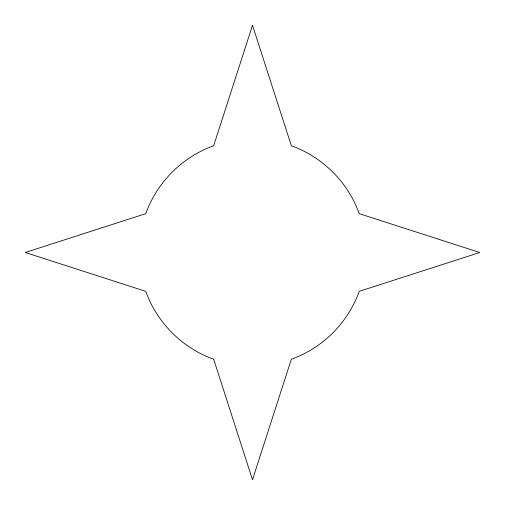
<?xml version="1.0" encoding="UTF-8"?>
<svg xmlns="http://www.w3.org/2000/svg" width="505" height="505" viewBox="0 0 505 505"><rect width="100%" height="100%" fill="white"/><g stroke="black" fill="none" stroke-linecap="round" stroke-linejoin="round"><path stroke-width="0.76" d="M252.5 25.25L213.659 145.781L209.019 147.523A113.625 113.625 0 0 0 147.523 209.019L145.781 213.659L25.25 252.5L145.781 291.341L147.523 295.981A113.625 113.625 0 0 0 209.019 357.477L213.659 359.219L252.5 479.75L291.341 359.219L295.981 357.477A113.625 113.625 0 0 0 357.477 295.981L359.219 291.341L479.75 252.5L359.219 213.659L357.477 209.019A113.625 113.625 0 0 0 295.981 147.523L291.341 145.781L252.5 25.25"/></g></svg>
